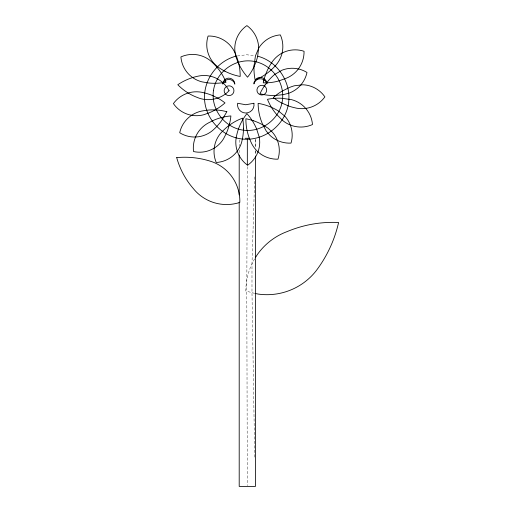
<?xml version="1.0" encoding="UTF-8"?>
<svg xmlns="http://www.w3.org/2000/svg" width="512" height="512" viewBox="0 0 512 512"><rect width="100%" height="100%" fill="white"/><g stroke="black" fill="none" stroke-linecap="round" stroke-linejoin="round"><path stroke-width="0.38" stroke-dasharray="2.56 1.92" d="M247.309 166.605L246.784 291.296L247.334 485.6M254.72 176.87L251.987 263.917L251.987 292.87L254.714 457.613M254.637 258.886C248.851 268.538 245.914 279.776 245.805 291.002L254.771 293.408M237.363 55.981L246.739 54.746L253.766 55.674M255.469 139.053L255.469 147.642M255.469 150.771L255.469 153.894M255.194 139.834L255.194 146.861M255.194 150.771L255.194 155.456M239.2 139.872L239.2 146.259M239.2 150.253L239.2 152.646"/><path stroke-width="0.77" d="M257.677 56.186L258.675 47.648A28.403 28.403 0 0 0 246.893 25.6A27.987 27.987 0 0 0 234.829 50.496L235.802 56.186A56.326 56.326 0 0 0 237.875 61.888L239.59 65.549A56.326 56.326 0 0 0 247.558 77.197A52.883 52.883 0 0 0 253.792 67.258L256.038 61.83A52.883 52.883 0 0 0 257.677 56.186C279.558 61.901 293.542 86.131 287.552 107.936C282.618 125.952 265.421 139.149 246.739 139.258C224.122 139.398 204.346 119.616 204.486 96.998C204.589 78.323 217.786 61.12 235.802 56.186M255.469 257.555L257.21 254.771A63.488 63.488 0 0 1 287.264 231.539A118.208 118.208 0 0 1 338.598 222.496A125.907 125.907 0 0 1 315.789 271.238A62.554 62.554 0 0 1 258.336 294.093L255.469 293.542M245.229 138.272L249.44 138.272M255.469 156.237L255.469 486.4L239.2 486.4L239.2 202.15M247.334 139.174L247.334 165.024M239.2 155.04L239.2 194.963M213.478 90.579C210.65 108.998 224.397 127.494 242.848 130.093C261.267 132.928 279.763 119.174 282.362 100.723C285.197 82.31 271.443 63.808 252.992 61.21C234.579 58.381 216.077 72.128 213.478 90.579M243.475 128.198L243.43 130.221A56.326 56.326 0 0 1 242.534 138.246L241.651 142.195A27.987 27.987 0 0 1 238.029 150.048L236.307 152.365A27.987 27.987 0 0 1 216.218 162.483A28.403 28.403 0 0 1 214.182 148.397L214.637 145.562A28.403 28.403 0 0 1 221.005 132.838L223.008 130.765A52.883 52.883 0 0 1 228.89 125.6L230.477 124.448A52.883 52.883 0 0 1 242.611 118.138L242.925 120.134A56.326 56.326 0 0 1 243.475 128.198M254.042 65.837L253.978 67.859A56.326 56.326 0 0 0 255.117 79.91C263.322 76.704 270.598 71.328 276.326 64.653A28.403 28.403 0 0 0 281.69 54.566L282.362 51.77A28.403 28.403 0 0 0 280.339 34.893A27.987 27.987 0 0 0 258.854 47.898L255.443 55.84L254.042 65.837M236.198 137.453L235.866 140.307A28.403 28.403 0 0 0 236.602 148.877L237.414 151.629A28.403 28.403 0 0 0 245.357 163.437L247.603 165.235A27.987 27.987 0 0 0 256.922 154.381L258.048 151.718A27.987 27.987 0 0 0 259.328 137.472L256.621 128.947A56.326 56.326 0 0 0 252.934 121.76L251.853 120.051A56.326 56.326 0 0 0 246.938 113.638A52.883 52.883 0 0 0 243.546 118.432L242.534 120.109A52.883 52.883 0 0 0 239.136 127.168L238.458 129.005A52.883 52.883 0 0 0 236.819 134.65L236.198 137.453M223.014 82.56L222.81 84.122L224.032 81.69L226.176 80.013A6.202 6.202 0 0 1 234.848 84.122A6.022 6.022 0 0 0 225.824 78.906L223.616 81.114L223.014 82.56M254.131 82.24L253.914 83.923A6.675 6.675 0 0 1 263.315 79.392L265.638 81.242L266.925 83.923C266.95 80.442 263.904 77.395 260.422 77.414A6.509 6.509 0 0 0 255.821 79.322L254.131 82.24M263.68 80.896L263.245 82.867L267.162 82.822A52.883 52.883 0 0 0 278.746 80.954L286.112 78.304A28.403 28.403 0 0 0 297.606 69.92L299.315 67.603A28.403 28.403 0 0 0 304.051 51.283A27.987 27.987 0 0 0 284.25 52.064L281.651 53.331A27.987 27.987 0 0 0 272.947 60.832C268.582 66.829 265.414 73.683 263.68 80.896M229.542 123.917L229.024 125.869A56.326 56.326 0 0 1 226.266 133.466L223.494 138.861A27.987 27.987 0 0 1 215.603 147.213L213.146 148.736A27.987 27.987 0 0 1 193.53 151.539A28.403 28.403 0 0 1 195.366 137.427L196.576 134.816A28.403 28.403 0 0 1 208.614 122.829L213.862 120.186A52.883 52.883 0 0 1 219.373 118.144L225.075 116.723A52.883 52.883 0 0 1 230.899 115.949A56.326 56.326 0 0 1 229.542 123.917M226.829 111.718L221.734 120.435A56.326 56.326 0 0 1 217.958 125.184L216.595 126.669A56.326 56.326 0 0 1 212.179 130.829A27.987 27.987 0 0 1 196.243 136.986L193.35 137.005A27.987 27.987 0 0 1 179.699 132.736A28.403 28.403 0 0 1 190.374 116.16L192.755 114.554A28.403 28.403 0 0 1 203.526 110.739L207.405 110.176A52.883 52.883 0 0 1 213.274 109.882L217.184 110.048A52.883 52.883 0 0 1 226.829 111.718M265.03 84.998L263.898 86.675A56.326 56.326 0 0 0 259.981 93.747L263.808 94.605A52.883 52.883 0 0 0 275.507 95.475L283.29 94.605L288.858 93.216A28.403 28.403 0 0 0 300.614 85.19L302.394 82.938A28.403 28.403 0 0 0 307.002 72.48A27.987 27.987 0 0 0 299.04 69.101L296.205 68.544A27.987 27.987 0 0 0 281.997 70.195L274.534 74.56A56.326 56.326 0 0 0 267.469 81.779L265.03 84.998M229.056 90.714C221.203 99.258 207.981 102.067 197.331 97.466A52.883 52.883 0 0 1 188.518 93.229L186.854 92.186A52.883 52.883 0 0 1 177.798 84.73A56.326 56.326 0 0 1 192.294 77.677L194.234 77.094A56.326 56.326 0 0 1 200.154 75.776A27.987 27.987 0 0 1 208.794 75.878C217.389 77.306 225.101 82.957 229.056 90.714M274.822 96.224L273.286 97.542L274.848 98.733A52.883 52.883 0 0 0 281.478 102.886L288.659 106.022A52.883 52.883 0 0 0 294.298 107.654A28.403 28.403 0 0 0 324.89 96.877A27.987 27.987 0 0 0 302.886 84.774L294.298 85.786A56.326 56.326 0 0 0 288.602 87.853L281.414 91.546A56.326 56.326 0 0 0 276.41 94.97L274.822 96.224M226.618 86.49L225.606 87.264A4.883 4.883 0 0 0 224.826 93.158L225.606 94.17A4.883 4.883 0 0 0 232.192 94.451A4.883 4.883 0 0 0 233.056 87.917A4.883 4.883 0 0 0 226.618 86.49M216.877 108.915L215.13 109.933A56.326 56.326 0 0 1 209.69 112.608L203.994 114.675A27.987 27.987 0 0 1 192.525 115.43L189.683 114.88A27.987 27.987 0 0 1 173.402 103.584A28.403 28.403 0 0 1 187.008 93.402L189.766 92.582A28.403 28.403 0 0 1 203.994 92.806L205.894 93.28A52.883 52.883 0 0 1 213.28 95.872L218.528 98.522A52.883 52.883 0 0 1 225.005 102.918A56.326 56.326 0 0 1 216.877 108.915M264.25 94.368L263.078 94.854A4.883 4.883 0 0 1 256.973 89.504A4.883 4.883 0 0 1 264.25 85.914L265.261 86.688A4.883 4.883 0 0 1 264.25 94.368M225.926 82.15L221.939 82.822A56.326 56.326 0 0 1 215.898 83.283L213.875 83.29A56.326 56.326 0 0 1 207.827 82.886L201.856 81.83A27.987 27.987 0 0 1 193.914 78.413L191.546 76.749A27.987 27.987 0 0 1 180.909 56.928A28.403 28.403 0 0 1 212.794 62.886A52.883 52.883 0 0 1 220.435 71.789L221.51 73.427A52.883 52.883 0 0 1 224.358 78.566L225.926 82.15M253.914 103.264L245.779 104.755L237.645 103.264A8.269 8.269 0 0 0 245.779 113.024A8.269 8.269 0 0 0 253.914 103.264M275.482 98.272L273.466 98.426A56.326 56.326 0 0 0 267.469 99.322A52.883 52.883 0 0 0 270.88 106.368L271.891 108.051A52.883 52.883 0 0 0 276.538 114.349L282.726 120.531A28.403 28.403 0 0 0 290.106 124.941L292.819 125.894A28.403 28.403 0 0 0 312.486 124.544A27.987 27.987 0 0 0 306.01 108.742L304.032 106.624A27.987 27.987 0 0 0 291.546 99.648L281.549 98.246A56.326 56.326 0 0 0 275.482 98.272M253.709 120.826L251.789 120.205A56.326 56.326 0 0 0 245.901 118.758A52.883 52.883 0 0 0 246.675 128.506L247.053 130.432A52.883 52.883 0 0 0 249.242 137.952L250.746 141.568A28.403 28.403 0 0 0 257.12 151.053L259.27 152.96A28.403 28.403 0 0 0 277.978 159.174A27.987 27.987 0 0 0 277.978 142.093L276.96 139.386A27.987 27.987 0 0 0 272.301 132.102L268.051 128.192L262.925 124.947A56.326 56.326 0 0 0 253.709 120.826M271.635 107.418L269.773 106.63A56.326 56.326 0 0 0 258.118 103.354A52.883 52.883 0 0 0 262.611 124.282L266.246 131.066L270.01 135.411A28.403 28.403 0 0 0 277.088 140.288L279.731 141.408A28.403 28.403 0 0 0 291.034 143.098A27.987 27.987 0 0 0 290.675 126.016L289.6 123.334A27.987 27.987 0 0 0 284.794 116.147L278.765 111.219A56.326 56.326 0 0 0 271.635 107.418M224.928 71.219L223.142 70.266A56.326 56.326 0 0 1 218.022 67.027L215.795 65.178A27.987 27.987 0 0 1 208.09 36.038A28.403 28.403 0 0 1 234.099 51.046L235.328 53.651A52.883 52.883 0 0 1 238.067 60.986L239.021 64.781A52.883 52.883 0 0 1 240.173 76.461A56.326 56.326 0 0 1 224.928 71.219M176.704 157.626A79.328 79.328 0 0 0 193.229 188.454A42.605 42.605 0 0 0 239.827 202.419A41.978 41.978 0 0 0 212.557 161.946A84.493 84.493 0 0 0 176.704 157.626"/></g></svg>
